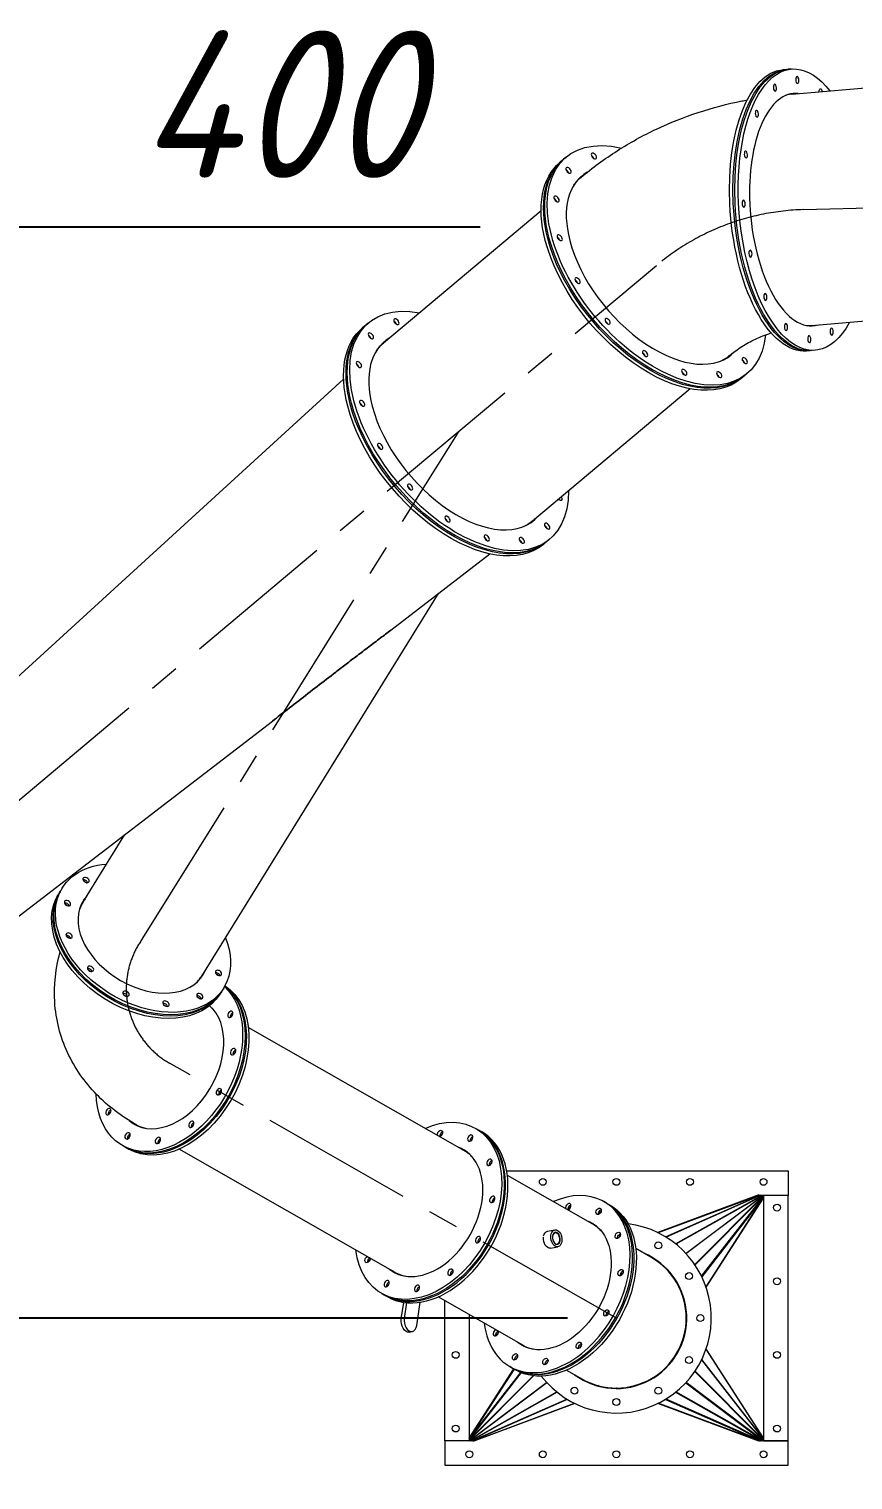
# Model space of a CAD drawing. Header units: inches. Extents: x -350577 to -266477, y -437959 to -377535.
# Drawn here: x -344703 to -343023, y -417006 to -414050 of the extents above; entities that cross this region are included whole.
import ezdxf

# ---------------------------------------------------------------- set-up
doc = ezdxf.new("R2010")
doc.units = ezdxf.units.IN
doc.header["$MEASUREMENT"] = 0
doc.linetypes.add('CENTER', pattern=[2, 1.25, -0.25, 0.25, -0.25])
doc.layers.add('CENTER       (itatec)', color=4, linetype='CENTER', lineweight=9)
doc.layers.add('ORGINAL (itatec)', color=3, linetype='Continuous', lineweight=9)
doc.styles.add('Geniso', font='geniso.shx', dxfattribs={"oblique": 15})
doc.dimstyles.new('scale 1b100', dxfattribs={"dimscale": 100, "dimtxt": 3, "dimasz": 2.5, "dimexe": 1, "dimexo": 1, "dimgap": 1, "dimtad": 1, "dimdec": 0, "dimzin": 0, "dimdsep": 46, "dimtxsty": 'Geniso', "dimcen": 0, "dimclrd": 1, "dimclre": 1, "dimclrt": 7, "dimadec": 0, "dimazin": 0, "dimtfac": 1, "dimtdec": 0, "dimtmove": 0, "dimatfit": 3, "dimfxl": 0.75, "dimtolj": 1, "dimtzin": 0, "dimarcsym": 0})

# ---------------------------------------------------------------- blocks, each defined once
blk = doc.blocks.new('*D33')
at = {"layer": 'Defpoints', "color": 0, "transparency": 16777216}
for p in [(-345505.2, -404305.8), (-331896.3, -404294), (-345505.2, -416275.9)]:
    blk.add_point(p, dxfattribs=at)
at = {"layer": 'ORGINAL (itatec)', "color": 1, "lineweight": -2, "transparency": 16777216}
for p, q in [((-345505.2, -416175.9), (-345505.2, -404205.8)), ((-332146.3, -404305.8), (-345255.2, -404305.8)), ((-331896.3, -404394), (-331896.3, -404405.8))]:
    blk.add_line(p, q, dxfattribs=at)
at = {"layer": 'ORGINAL (itatec)', "color": 1, "transparency": 16777216}
for points in [[(-345255.2, -404264.2), (-345255.2, -404347.5), (-345505.2, -404305.8)], [(-332146.3, -404264.2), (-332146.3, -404347.5), (-331896.3, -404305.8)]]:
    blk.add_solid(points, dxfattribs=at)
at = {"layer": 'ORGINAL (itatec)', "color": 7, "transparency": 16777216, "insert": (-338700.7, -404055.8), "char_height": 300, "attachment_point": 5, "style": 'Geniso'}
blk.add_mtext('\\A1;13609', dxfattribs=at)
blk = doc.blocks.new('*D35')
at = {"layer": 'Defpoints', "color": 0, "transparency": 16777216}
for p in [(-345915.2, -416275.9), (-347172.3, -416675.9), (-343505.2, -416675.9)]:
    blk.add_point(p, dxfattribs=at)
at = {"layer": 'ORGINAL (itatec)', "color": 1, "lineweight": -2, "transparency": 16777216}
for p, q in [((-347172.3, -416025.9), (-347172.3, -415775.9)), ((-346015.2, -416275.9), (-347272.3, -416275.9)), ((-347172.3, -416275.9), (-347172.3, -416675.9)), ((-343605.2, -416675.9), (-347272.3, -416675.9)), ((-347172.3, -416925.9), (-347172.3, -417998.4))]:
    blk.add_line(p, q, dxfattribs=at)
at = {"layer": 'ORGINAL (itatec)', "color": 1, "transparency": 16777216}
for points in [[(-347214, -416025.9), (-347130.6, -416025.9), (-347172.3, -416275.9)], [(-347214, -416925.9), (-347130.6, -416925.9), (-347172.3, -416675.9)]]:
    blk.add_solid(points, dxfattribs=at)
at = {"layer": 'ORGINAL (itatec)', "color": 7, "transparency": 16777216, "insert": (-347422.3, -417587.1), "char_height": 300, "attachment_point": 5, "rotation": 90, "style": 'Geniso'}
blk.add_mtext('\\A1;400', dxfattribs=at)
blk = doc.blocks.new('*D36')
at = {"layer": 'Defpoints', "color": 0, "transparency": 16777216}
for p in [(-345505.2, -416835.9), (-343505.2, -416975.9), (-343505.2, -417936.6)]:
    blk.add_point(p, dxfattribs=at)
at = {"layer": 'ORGINAL (itatec)', "color": 1, "lineweight": -2, "transparency": 16777216}
for p, q in [((-345505.2, -416935.9), (-345505.2, -418036.6)), ((-343505.2, -417075.9), (-343505.2, -418036.6)), ((-345255.2, -417936.6), (-343755.2, -417936.6))]:
    blk.add_line(p, q, dxfattribs=at)
at = {"layer": 'ORGINAL (itatec)', "color": 1, "transparency": 16777216}
for points in [[(-345255.2, -417894.9), (-345255.2, -417978.3), (-345505.2, -417936.6)], [(-343755.2, -417894.9), (-343755.2, -417978.3), (-343505.2, -417936.6)]]:
    blk.add_solid(points, dxfattribs=at)
at = {"layer": 'ORGINAL (itatec)', "color": 7, "transparency": 16777216, "insert": (-344505.2, -417686.6), "char_height": 300, "attachment_point": 5, "style": 'Geniso'}
blk.add_mtext('\\A1;2000', dxfattribs=at)
blk = doc.blocks.new('*D37')
at = {"layer": 'Defpoints', "color": 0, "transparency": 16777216}
for p in [(-345105.2, -413610.9), (-345105.2, -414453), (-345505.2, -415715.9)]:
    blk.add_point(p, dxfattribs=at)
at = {"layer": 'ORGINAL (itatec)', "color": 1, "lineweight": -2, "transparency": 16777216}
for p, q in [((-345105.2, -413710.9), (-345105.2, -414553)), ((-345505.2, -415615.9), (-345505.2, -414353)), ((-345755.2, -414453), (-346005.2, -414453)), ((-345505.2, -414453), (-345105.2, -414453)), ((-344855.2, -414453), (-343782.7, -414453))]:
    blk.add_line(p, q, dxfattribs=at)
at = {"layer": 'ORGINAL (itatec)', "color": 1, "transparency": 16777216}
for points in [[(-345755.2, -414411.3), (-345755.2, -414494.6), (-345505.2, -414453)], [(-344855.2, -414411.3), (-344855.2, -414494.6), (-345105.2, -414453)]]:
    blk.add_solid(points, dxfattribs=at)
at = {"layer": 'ORGINAL (itatec)', "color": 7, "transparency": 16777216, "insert": (-344194, -414203), "char_height": 300, "attachment_point": 5, "style": 'Geniso'}
blk.add_mtext('\\A1;400', dxfattribs=at)
blk = doc.blocks.new('*D38')
at = {"layer": 'Defpoints', "color": 0, "transparency": 16777216}
for p in [(-345505.2, -416935.9), (-342155.6, -423735.9), (-345505.2, -425563.4)]:
    blk.add_point(p, dxfattribs=at)
at = {"layer": 'ORGINAL (itatec)', "color": 1, "lineweight": -2, "transparency": 16777216}
for p, q in [((-345505.2, -417035.9), (-345505.2, -425663.4)), ((-342155.6, -423835.9), (-342155.6, -425663.4)), ((-342405.6, -425563.4), (-345255.2, -425563.4))]:
    blk.add_line(p, q, dxfattribs=at)
at = {"layer": 'ORGINAL (itatec)', "color": 1, "transparency": 16777216}
for points in [[(-345255.2, -425521.7), (-345255.2, -425605), (-345505.2, -425563.4)], [(-342405.6, -425521.7), (-342405.6, -425605), (-342155.6, -425563.4)]]:
    blk.add_solid(points, dxfattribs=at)
at = {"layer": 'ORGINAL (itatec)', "color": 7, "transparency": 16777216, "insert": (-343830.4, -425313.4), "char_height": 300, "attachment_point": 5, "style": 'Geniso'}
blk.add_mtext('\\A1;3350', dxfattribs=at)

msp = doc.modelspace()

# ---------------------------------------------------------------- linework, layer by layer
at = {"layer": 'CENTER       (itatec)', "ltscale": 250}
for points in [[(-345505.2, -416275.9), (-343423.2, -414531.3, -0.168854), (-343124.1, -414417.8, 0.028605), (-336256.8, -413829, 13.989879)], [(-343505.2, -416675.9), (-344416.6, -416156.4, -0.449459), (-344470.4, -415901.7), (-343825.9, -414868.8)]]:
    msp.add_lwpolyline(points, format="xyb", dxfattribs=at)
at = {"layer": 'ORGINAL (itatec)'}
for p, q in [((-343147.8, -414182.4), (-341755.5, -414063.9)), ((-343159.2, -414132.2), (-343166.3, -414132.8)), ((-343148.5, -414131.3), (-343155.6, -414131.9)), ((-343615.4, -414317.3), (-343620.5, -414321.5)), ((-343607.9, -414311), (-343612.9, -414315.2)), ((-343658.8, -414420.2), (-343980.3, -414689.6)), ((-343107.6, -414653.7), (-341715.4, -414535.1)), ((-344018.1, -414654.7), (-344023.2, -414659)), ((-344010.6, -414648.4), (-344015.6, -414652.6)), ((-343110.4, -414705.1), (-343117.5, -414705.8)), ((-343099.7, -414704.2), (-343106.8, -414704.8)), ((-345046.1, -415662.2), (-344061.4, -414763)), ((-343246.1, -414758), (-343251.2, -414762.3)), ((-343238.6, -414751.7), (-343243.6, -414755.9)), ((-343355, -414782.7), (-343676.5, -415052.2)), ((-343648.8, -415095.5), (-343653.9, -415099.7)), ((-343641.3, -415089.1), (-343646.3, -415093.4)), ((-343965.1, -415274.3), (-343763, -415119.1)), ((-344350.7, -415979.3), (-343868.2, -415199.9)), ((-344820.7, -415931.2), (-344206.4, -415459.6)), ((-344593.1, -415829.2), (-344507.1, -415690.5)), ((-344639.5, -415807.4), (-344642.6, -415812.3)), ((-344634.9, -415799.9), (-344638, -415804.9)), ((-344310.5, -416011.1), (-344313.6, -416016.1)), ((-344305.8, -416003.6), (-344308.9, -416008.6)), ((-343815.2, -416335.2), (-344255.8, -416084.1)), ((-343792.5, -416289.4), (-343787.4, -416292.3)), ((-343779.8, -416296.7), (-343784.9, -416293.8)), ((-344512.4, -416324.5), (-344507.4, -416327.4)), ((-344504.8, -416328.9), (-344499.7, -416331.8)), ((-343956.3, -416582.8), (-344396.9, -416331.7)), ((-343728.8, -416375.9), (-343155.2, -416375.9)), ((-343553.5, -416484.3), (-343727.4, -416385.2)), ((-343155.2, -416375.9), (-343155.2, -416425.9)), ((-343214.5, -416425.1), (-343420.8, -416501.8)), ((-343213, -416425.2), (-343420, -416502.1)), ((-343405.1, -416510.3), (-343212, -416425.3)), ((-343210.4, -416425.8), (-343404, -416510.9)), ((-343384.5, -416524.7), (-343209.2, -416425.9)), ((-343207.5, -416425.9), (-343383.8, -416525.2)), ((-343363.6, -416544.1), (-343206.5, -416425.9)), ((-343205.3, -416425.9), (-343363.1, -416544.6)), ((-343345.3, -416567), (-343205.2, -416426.4)), ((-343205.2, -416427.5), (-343344.8, -416567.6)), ((-343331.4, -416590.8), (-343205.2, -416428.2)), ((-343205.2, -416429.7), (-343331, -416591.7)), ((-343322.5, -416612.1), (-343205.2, -416430.5)), ((-343322.3, -416612.8), (-343205.2, -416431.5)), ((-343214.8, -416425.9), (-343215.1, -416425.9)), ((-343210.7, -416425.9), (-343212.5, -416425.9)), ((-343155.2, -416425.9), (-343210.1, -416425.9)), ((-343205.2, -416425.9), (-343205.2, -416925.9)), ((-343155.2, -416425.9), (-343205.2, -416425.9)), ((-343155.2, -416925.9), (-343155.2, -416425.9)), ((-343525.7, -416441.5), (-343530.8, -416438.6)), ((-343523.2, -416442.9), (-343518.1, -416445.8)), ((-343645.9, -416499), (-343630.7, -416496.3)), ((-343623.1, -416506), (-343623.4, -416505.5)), ((-343620.8, -416519), (-343620.9, -416519.5)), ((-343639.7, -416533.5), (-343624.5, -416530.7)), ((-343434.7, -416552.1), (-343465.8, -416534.3)), ((-343433.9, -416552.5), (-343432.9, -416551.9)), ((-343432.1, -416552.4), (-343433.1, -416553)), ((-343404.6, -416574.9), (-343403.8, -416574.3)), ((-343403.3, -416574.9), (-343404.1, -416575.5)), ((-343382.2, -416604), (-343381.4, -416603.3)), ((-343381.1, -416604), (-343381.8, -416604.7)), ((-343984.1, -416625.6), (-343979, -416628.5)), ((-343971.4, -416632.9), (-343976.5, -416630)), ((-343694.7, -416731.9), (-343868.6, -416632.8)), ((-343367.9, -416637.8), (-343367.1, -416636.8)), ((-343366.8, -416637.9), (-343367.6, -416638.9)), ((-343943.7, -416677.5), (-343938.7, -416644)), ((-343932.9, -416644.7), (-343937.6, -416676.4)), ((-343912.2, -416690.9), (-343905.2, -416643.7)), ((-343855.2, -416925.9), (-343855.2, -416640.4)), ((-343805.2, -416668.9), (-343805.2, -416925.9)), ((-343362.7, -416674.3), (-343361.8, -416672.8)), ((-343362.7, -416675.3), (-343361.7, -416673.8)), ((-343361.7, -416677.9), (-343362.7, -416676.4)), ((-343362.7, -416677.4), (-343361.8, -416678.9)), ((-343927.5, -416704.4), (-343921.4, -416703.3)), ((-343367.9, -416713.9), (-343367.1, -416714.9)), ((-343366.8, -416713.9), (-343367.6, -416712.9)), ((-343382.2, -416747.7), (-343381.4, -416748.5)), ((-343381.1, -416747.8), (-343381.8, -416747.1)), ((-343322.5, -416739.6), (-343205.2, -416921.2)), ((-343205.2, -416920.3), (-343322.3, -416739)), ((-343805.2, -416920.3), (-343714.3, -416779.4)), ((-343713.8, -416779.7), (-343805.2, -416921.2)), ((-343805.2, -416922.1), (-343700.2, -416786.8)), ((-343699.3, -416787.1), (-343805.2, -416923.5)), ((-343717.4, -416777.7), (-343722.5, -416774.8)), ((-343714.8, -416779.1), (-343709.8, -416782)), ((-343606.9, -416781.9), (-343575.8, -416799.7)), ((-343404.6, -416776.8), (-343403.8, -416777.4)), ((-343403.3, -416776.9), (-343404.1, -416776.3)), ((-343345.3, -416784.8), (-343205.2, -416925.3)), ((-343205.2, -416924.3), (-343344.8, -416784.1)), ((-343331.4, -416760.9), (-343205.2, -416923.5)), ((-343205.2, -416922.1), (-343331, -416760)), ((-343805.2, -416924.3), (-343674.9, -416793.5)), ((-343674, -416793.6), (-343805.2, -416925.3)), ((-343805.2, -416925.9), (-343647.4, -416807.1)), ((-343646.9, -416807.7), (-343803.9, -416925.9)), ((-343578.4, -416799.3), (-343577.4, -416798.8)), ((-343576.5, -416799.2), (-343577.6, -416799.8)), ((-343544.9, -416813.8), (-343543.5, -416813.1)), ((-343541.9, -416813.6), (-343543.4, -416814.2)), ((-343468.5, -416813.6), (-343467.1, -416814.2)), ((-343465.5, -416813.8), (-343467, -416813.1)), ((-343433.9, -416799.2), (-343432.9, -416799.8)), ((-343432.1, -416799.3), (-343433.1, -416798.8)), ((-343363.6, -416807.7), (-343206.5, -416925.9)), ((-343205.3, -416925.9), (-343363.1, -416807.1)), ((-343802.9, -416925.9), (-343626.7, -416826.5)), ((-343626, -416827.1), (-343801.2, -416925.9)), ((-343800, -416926), (-343606.4, -416840.8)), ((-343605.3, -416841.5), (-343798.4, -416926.4)), ((-343509, -416819.3), (-343506.4, -416818.4)), ((-343505.2, -416818.6), (-343507.3, -416819.4)), ((-343505.2, -416818.4), (-343505.2, -416818.6)), ((-343503.1, -416819.4), (-343505.2, -416818.6)), ((-343501.5, -416819.3), (-343504.1, -416818.4)), ((-343405.1, -416841.5), (-343212, -416926.4)), ((-343210.4, -416926), (-343404, -416840.8)), ((-343384.5, -416827.1), (-343209.2, -416925.9)), ((-343207.5, -416925.9), (-343383.8, -416826.5)), ((-343797.5, -416926.5), (-343590.4, -416849.6)), ((-343589.7, -416850), (-343796, -416926.6)), ((-343214.5, -416926.6), (-343420.8, -416850)), ((-343213, -416926.5), (-343420, -416849.6)), ((-343800.3, -416925.9), (-343855.2, -416925.9)), ((-343855.2, -416925.9), (-343855.2, -416975.9)), ((-343805.2, -416925.9), (-343855.2, -416925.9)), ((-343797.9, -416925.9), (-343799.8, -416925.9)), ((-343795.4, -416925.9), (-343795.7, -416925.9)), ((-343214.8, -416925.9), (-343215.1, -416925.9)), ((-343210.7, -416925.9), (-343212.5, -416925.9)), ((-343155.2, -416925.9), (-343210.1, -416925.9)), ((-343205.2, -416925.9), (-343155.2, -416925.9)), ((-343155.2, -416975.9), (-343155.2, -416925.9)), ((-343855.2, -416975.9), (-343155.2, -416975.9))]:
    msp.add_line(p, q, dxfattribs=at)
for centre in [(-343655.2, -416398.4), (-343505.2, -416398.4), (-343355.2, -416398.4), (-343205.2, -416398.4), (-343177.7, -416450.9), (-343419.7, -416527.8), (-343357.1, -416590.4), (-343177.7, -416600.9), (-343334.2, -416675.9), (-343832.7, -416750.9), (-343357.1, -416761.4), (-343177.7, -416750.9), (-343590.7, -416824), (-343505.2, -416846.9), (-343419.7, -416824), (-343832.7, -416900.9), (-343177.7, -416900.9), (-343805.2, -416953.4), (-343655.2, -416953.4), (-343505.2, -416953.4), (-343355.2, -416953.4), (-343205.2, -416953.4)]:
    msp.add_circle(centre, 7, dxfattribs=at)
for radius, start, end in [(193.5, 217.714, 82.9243), (193.5, 102.7328, 102.9163), (143.5, 233.5511, 67.0872), (142.5, 0, 60.3192), (142.5, 240.3192, 0), (193.5, 197.722, 197.9055)]:
    msp.add_arc((-343505.2, -416675.9), radius, start, end, dxfattribs=at)
at = {"layer": 'ORGINAL (itatec)', "extrusion": (0, 0, -1)}
for centre, major_axis, ratio, start_param, end_param in [((-343124.1, -414417.8), (-24.4, 286.5), 0.45512, -1.485828, 0.604813), ((-343141.9, -414419.3), (-24.4, 286.5), 0.45512, -1.485828, 0), ((-343134.8, -414418.7), (-24.4, 286.5), 0.45512, -1.485828, 0.013611), ((-343131.2, -414418.4), (-24.4, 286.5), 0.45512, -1.485828, 0), ((-343136.4, -414153.8), (-0.59, 6.97), 0.45512, -4.62742, 1.655765), ((-343182, -414169.2), (-0.59, 6.97), 0.45512, -4.62742, 1.655765), ((-343088.9, -414178.6), (-0.59, 6.97), 0.45512, -1.404082, 1.404082), ((-343218.8, -414222.5), (-0.59, 6.97), 0.45512, -4.62742, 1.655765), ((-343423.2, -414531.3), (-184.6, 220.4), 0.567321, -0.873365, 0.648566), ((-343551, -414308.6), (-4.5, 5.37), 0.567321, -4.014957, 2.268228), ((-343241.2, -414305.5), (-0.59, 6.97), 0.45512, -4.62742, 1.655765), ((-343435.8, -414541.9), (-184.6, 220.4), 0.567321, -0.873365, 0), ((-343430.8, -414537.7), (-184.6, 220.4), 0.567321, -0.873365, 0.010098), ((-343428.3, -414535.6), (-184.6, 220.4), 0.567321, -0.873365, 0), ((-343602.9, -414337.5), (-4.5, 5.37), 0.567321, -4.014957, 2.268228), ((-343425.7, -414533.4), (-151.9, 181.3), 0.567321, -0.161013, 0), ((-343433.3, -414539.8), (-151.9, 181.3), 0.567321, 0.005953, 0.036834), ((-343627.4, -414395.9), (-4.5, 5.37), 0.567321, -4.014957, 2.268228), ((-343141.9, -414419.3), (24.4, -286.5), 0.45512, 0, 1.655765), ((-343134.8, -414418.7), (24.4, -286.5), 0.45512, -0.013611, 1.655765), ((-343131.2, -414418.4), (24.4, -286.5), 0.45512, 0, 1.655765), ((-343124.1, -414417.8), (24.4, -286.5), 0.45512, -0.604813, 1.655765), ((-343245.8, -414405.6), (-0.59, 6.97), 0.45512, -4.62742, 1.655765), ((-343435.8, -414541.9), (184.6, -220.4), 0.567321, 0, 2.268228), ((-343430.8, -414537.7), (184.6, -220.4), 0.567321, -0.010098, 2.268228), ((-343428.3, -414535.6), (184.6, -220.4), 0.567321, 0, 2.268228), ((-343423.2, -414531.3), (184.6, -220.4), 0.567321, -0.508491, 2.268228), ((-343620.8, -414474.9), (-4.5, 5.37), 0.567321, -4.014957, 2.268228), ((-343231.9, -414507.5), (-0.59, 6.97), 0.45512, -4.62742, 1.655765), ((-343584.2, -414562.5), (-4.5, 5.37), 0.567321, -4.014957, 2.268228), ((-343201.5, -414595.8), (-0.59, 6.97), 0.45512, -4.62742, 1.655765), ((-343825.9, -414868.8), (-184.6, 220.4), 0.567321, -0.873365, 0.604813), ((-343833.5, -414875.1), (-184.6, 220.4), 0.567321, -0.873365, 0.010098), ((-343831, -414873), (-184.6, 220.4), 0.567321, -0.873365, 0), ((-343953.7, -414646), (-4.5, 5.37), 0.567321, -4.014957, 2.268228), ((-343523, -414645.4), (-4.5, 5.37), 0.567321, -4.014957, 2.268228), ((-343159.4, -414657), (-0.59, 6.97), 0.45512, -4.62742, 1.655765), ((-343838.5, -414879.3), (-184.6, 220.4), 0.567321, -0.873365, 0), ((-344005.6, -414674.9), (-4.5, 5.37), 0.567321, -4.014957, 2.268228), ((-343111.9, -414681.7), (-0.59, 6.97), 0.45512, -4.62742, 1.655765), ((-343066.3, -414666.3), (-0.59, 6.97), 0.45512, -4.62742, 1.655765), ((-343828.4, -414870.9), (-151.9, 181.3), 0.567321, -0.161013, 0), ((-343836, -414877.2), (-151.9, 181.3), 0.567321, 0.005953, 0.036834), ((-343446.7, -414710.9), (-4.5, 5.37), 0.567321, -4.014957, 2.268228), ((-343425.7, -414533.4), (151.9, -181.3), 0.567321, 0, 0.161013), ((-343433.3, -414539.8), (151.9, -181.3), 0.567321, -0.036834, -0.005953), ((-344030.1, -414733.3), (-4.5, 5.37), 0.567321, -4.014957, 2.268228), ((-343366.8, -414749), (-4.5, 5.37), 0.567321, -4.014957, 2.268228), ((-343295.4, -414754.1), (-4.5, 5.37), 0.567321, -4.014957, 2.268228), ((-343243.5, -414725.2), (-4.5, 5.37), 0.567321, -4.014957, 2.268228), ((-344023.5, -414812.3), (-4.5, 5.37), 0.567321, -4.014957, 2.268228), ((-343838.5, -414879.3), (184.6, -220.4), 0.567321, 0, 2.268228), ((-343833.5, -414875.1), (184.6, -220.4), 0.567321, -0.010098, 2.268228), ((-343831, -414873), (184.6, -220.4), 0.567321, 0, 2.268228), ((-343825.9, -414868.8), (184.6, -220.4), 0.567321, -0.604813, 2.268228), ((-343986.9, -414899.9), (-4.5, 5.37), 0.567321, -4.014957, 2.268228), ((-343925.8, -414982.8), (-4.5, 5.37), 0.567321, -4.014957, 2.268228), ((-343621.7, -415004.2), (4.5, -5.37), 0.567321, -0.873365, 1.350758), ((-343621.7, -415004.2), (4.5, -5.37), 0.567321, -1.350758, -0.873365), ((-343849.4, -415048.3), (-4.5, 5.37), 0.567321, -4.014957, 2.268228), ((-343828.4, -414870.9), (151.9, -181.3), 0.567321, 0, 0.161013), ((-343836, -414877.2), (151.9, -181.3), 0.567321, -0.036834, -0.005953), ((-343646.3, -415062.6), (-4.5, 5.37), 0.567321, -4.014957, 2.268228), ((-343769.5, -415086.5), (-4.5, 5.37), 0.567321, -4.014957, 2.268228), ((-343698.1, -415091.5), (-4.5, 5.37), 0.567321, -4.014957, 2.268228), ((-344470.4, -415901.7), (-164.5, 101.9), 0.680736, -0.177762, 0.743012), ((-344586.4, -415783.5), (-5.95, 3.68), 0.680736, -3.31935462528317, 2.963830681896416), ((-344475, -415909.2), (-164.5, 101.9), 0.680736, -0.177762, 0.011123), ((-344473.4, -415906.7), (-164.5, 101.9), 0.680736, -0.177762, 0), ((-344591, -415791), (5.95, -3.68), 0.680736, -1.967457, -1.174136), ((-344478.1, -415914.2), (164.5, -101.9), 0.680736, 0, 2.963831), ((-344475, -415909.2), (164.5, -101.9), 0.680736, -0.011123, 2.963831), ((-344473.4, -415906.7), (164.5, -101.9), 0.680736, 0, 2.963831), ((-344470.4, -415901.7), (164.5, -101.9), 0.680736, -0.743012, 2.963831), ((-344478.1, -415914.2), (-164.5, 101.9), 0.680736, -0.177762, 0), ((-344624.3, -415830.6), (-5.95, 3.68), 0.680736, -3.31935462528317, 2.963830681896416), ((-344628.9, -415838.1), (5.95, -3.68), 0.680736, -1.967457, -1.174136), ((-344621, -415896.8), (-5.95, 3.68), 0.680736, -3.31935462528317, 2.963830681896416), ((-344625.6, -415904.3), (5.95, -3.68), 0.680736, -1.967457, -1.174136), ((-344577.3, -415964.3), (-5.95, 3.68), 0.680736, -3.319354625283169, 2.963830681896417), ((-344581.9, -415971.8), (5.95, -3.68), 0.680736, -1.967457, -1.174136), ((-344316.4, -415972.8), (-5.95, 3.68), 0.680736, -3.319354625283169, 2.963830681896417), ((-344321.1, -415980.3), (5.95, -3.68), 0.680736, -1.967457, -1.174136), ((-344416.6, -416156.4), (95.8, 168.1), 0.68234, 0.156928, 3.98606), ((-344505, -416015.1), (-5.95, 3.68), 0.680736, -3.31935462528317, 2.963830681896416), ((-344509.6, -416022.6), (5.95, -3.68), 0.680736, -1.967457, -1.174136), ((-344411.5, -416159.3), (95.8, 168.1), 0.68234, 0.112145, 3.141593), ((-344409, -416160.8), (95.8, 168.1), 0.68234, 0.089824, 3.152666), ((-344403.9, -416163.7), (95.8, 168.1), 0.68234, 0.04532, 3.141593), ((-344354.4, -416020), (-5.95, 3.68), 0.680736, -3.31935462528317, 2.963830681896416), ((-344423.4, -416035.4), (-5.95, 3.68), 0.680736, -3.319354625283169, 2.963830681896417), ((-344428, -416042.9), (5.95, -3.68), 0.680736, -1.967457, -1.174136), ((-344359, -416027.5), (5.95, -3.68), 0.680736, -1.967457, -1.174136), ((-344292.4, -416057.3), (3.47, 6.08), 0.68234, -5.23041751024545, 1.052767796934136), ((-344284.7, -416061.7), (3.47, 6.08), 0.68234, -1.977796, -1.163797), ((-344286.6, -416133.1), (3.47, 6.08), 0.68234, -5.23041751024545, 1.052767796934137), ((-344279, -416137.4), (3.47, 6.08), 0.68234, -1.977796, -1.163797), ((-344315.7, -416215), (3.47, 6.08), 0.68234, -5.23041751024545, 1.052767796934136), ((-344308.1, -416219.4), (3.47, 6.08), 0.68234, -1.977796, -1.163797), ((-344540.9, -416255.5), (3.47, 6.08), 0.68234, -5.23041751024545, 1.052767796934136), ((-343888.3, -416457.5), (95.8, 168.1), 0.68234, -0.743012, 3.884605), ((-344533.3, -416259.8), (3.47, 6.08), 0.68234, -1.977796, -1.163797), ((-344371.9, -416281.3), (3.47, 6.08), 0.68234, -5.23041751024545, 1.052767796934136), ((-344364.2, -416285.6), (3.47, 6.08), 0.68234, -1.977796, -1.163797), ((-344501.9, -416304.7), (3.47, 6.08), 0.68234, -5.23041751024545, 1.052767796934136), ((-344494.2, -416309), (3.47, 6.08), 0.68234, -1.977796, -1.163797), ((-344440, -416314.1), (3.47, 6.08), 0.68234, -5.23041751024545, 1.052767796934136), ((-344432.4, -416318.4), (3.47, 6.08), 0.68234, -1.977796, -1.163797), ((-343883.2, -416460.4), (95.8, 168.1), 0.68234, 0, 3.141593), ((-343864.9, -416299.9), (3.47, 6.08), 0.68234, -2.618601, 1.052768), ((-343864.9, -416299.9), (-3.47, -6.08), 0.68234, -2.088825, -0.522992), ((-343857.3, -416304.2), (3.47, 6.08), 0.68234, -1.977796, -1.163797), ((-343803.1, -416309.3), (3.47, 6.08), 0.68234, -5.23041751024545, 1.052767796934136), ((-343795.5, -416313.6), (3.47, 6.08), 0.68234, -1.977796, -1.163797), ((-343880.7, -416461.9), (71.1, 124.7), 0.68234, -0.118125, -0.044811), ((-343875.6, -416464.8), (71.1, 124.7), 0.68234, -0.118136, -0.074729), ((-343764, -416358.5), (3.47, 6.08), 0.68234, -5.23041751024545, 1.052767796934136), ((-343756.4, -416362.8), (3.47, 6.08), 0.68234, -1.977796, -1.163797), ((-343758.3, -416434.2), (3.47, 6.08), 0.68234, -5.23041751024545, 1.052767796934137), ((-343750.7, -416438.5), (3.47, 6.08), 0.68234, -1.977796, -1.163797), ((-343619, -416611), (95.8, 168.1), 0.68234, -0.011074, 3.152666), ((-343613.9, -416613.9), (95.8, 168.1), 0.68234, 0, 3.141593), ((-343598.2, -416451.9), (3.47, 6.08), 0.68234, -2.482742, -1.041627), ((-343595.7, -416453.3), (3.47, 6.08), 0.68234, -1.977796, -1.163797), ((-343598.2, -416451.9), (3.47, 6.08), 0.68234, -1.041627, -0.658851), ((-343536.3, -416461.3), (3.47, 6.08), 0.68234, -2.482742, -1.041627), ((-343533.8, -416462.8), (3.47, 6.08), 0.68234, -1.977796, -1.163797), ((-343536.3, -416461.3), (3.47, 6.08), 0.68234, -1.041627, -0.658851), ((-343626.6, -416606.7), (71.1, 124.7), 0.68234, -0.118125, 2.099965), ((-343621.6, -416609.6), (71.1, 124.7), 0.68234, -0.118125, -0.029868), ((-343787.4, -416516.1), (3.47, 6.08), 0.68234, -5.23041751024545, 1.052767796934136), ((-343779.8, -416520.5), (3.47, 6.08), 0.68234, -1.977796, -1.163797), ((-343642.8, -416516.3), (3.1, -17.2), 0.635121, 0, 1.970762), ((-343642.8, -416516.3), (-3.1, 17.2), 0.635121, -0.995255, 0), ((-343627.6, -416513.5), (2.2, -12.3), 0.635121, -4.224635570860262, 2.058549736319324), ((-343628, -416513.6), (2.1, -11.5), 0.635121, -1.083043, 5.200142), ((-343628.6, -416513.7), (-2.2, 12.3), 0.635121, 0.064505, 0.965364), ((-343628.6, -416513.7), (2.2, -12.3), 0.635121, -0.965364, -0.064505), ((-343497.3, -416510.5), (3.47, 6.08), 0.68234, -2.482742, -1.041627), ((-343494.8, -416511.9), (3.47, 6.08), 0.68234, -1.977796, -1.163797), ((-343497.3, -416510.5), (3.47, 6.08), 0.68234, -1.041627, -0.658851), ((-344012.6, -416556.6), (-3.47, -6.08), 0.68234, -2.088825, 2.389493), ((-344005, -416561), (3.47, 6.08), 0.68234, -1.977796, -1.163797), ((-344012.6, -416556.6), (-3.47, -6.08), 0.68234, -2.389493, -2.088825), ((-343880.7, -416461.9), (-71.1, -124.7), 0.68234, 0.044811, 0.118125), ((-343843.5, -416582.4), (3.47, 6.08), 0.68234, -5.23041751024545, 1.052767796934136), ((-343491.6, -416586.2), (3.47, 6.08), 0.68234, -1.041627, -0.658851), ((-343973.5, -416605.8), (3.47, 6.08), 0.68234, -5.23041751024545, 1.052767796934136), ((-343965.9, -416610.1), (3.47, 6.08), 0.68234, -1.977796, -1.163797), ((-343875.6, -416464.8), (-71.1, -124.7), 0.68234, 0.074729, 0.118136), ((-343911.7, -416615.2), (3.47, 6.08), 0.68234, -5.23041751024545, 1.052767796934136), ((-343835.9, -416586.8), (3.47, 6.08), 0.68234, -1.977796, -1.163797), ((-343491.6, -416586.2), (3.47, 6.08), 0.68234, -2.482742, -1.041627), ((-343489, -416587.6), (3.47, 6.08), 0.68234, -1.977796, -1.163797), ((-343904.1, -416619.6), (3.47, 6.08), 0.68234, -1.977796, -1.163797), ((-343520.7, -416668.2), (3.47, 6.08), 0.68234, -2.482742, -1.041627), ((-343518.1, -416669.6), (3.47, 6.08), 0.68234, -1.977796, -1.163797), ((-343520.7, -416668.2), (3.47, 6.08), 0.68234, -1.041627, -0.658851), ((-343931, -416684.7), (3.5, -19.7), 0.635121, 0, 2.05855), ((-343745.8, -416708.6), (3.47, 6.08), 0.68234, -2.482742, -1.041627), ((-343743.3, -416710.1), (3.47, 6.08), 0.68234, -1.977796, -1.163797), ((-343745.8, -416708.6), (3.47, 6.08), 0.68234, -1.041627, -0.7521), ((-343626.6, -416606.7), (-71.1, -124.7), 0.68234, -1.041627, 0.118125), ((-343621.6, -416609.6), (-71.1, -124.7), 0.68234, 0.029868, 0.118125), ((-343706.8, -416757.8), (3.47, 6.08), 0.68234, -2.482742, -1.041627), ((-343704.3, -416759.3), (3.47, 6.08), 0.68234, -1.977796, -1.163797), ((-343706.8, -416757.8), (3.47, 6.08), 0.68234, -1.041627, -0.658851), ((-343576.8, -416734.4), (3.47, 6.08), 0.68234, -2.482742, -1.041627), ((-343574.3, -416735.9), (3.47, 6.08), 0.68234, -1.977796, -1.163797), ((-343576.8, -416734.4), (3.47, 6.08), 0.68234, -1.041627, -0.658851), ((-343644.9, -416767.3), (3.47, 6.08), 0.68234, -2.482742, -1.041627), ((-343642.4, -416768.7), (3.47, 6.08), 0.68234, -1.977796, -1.163797), ((-343644.9, -416767.3), (3.47, 6.08), 0.68234, -1.041627, -0.658851)]:
    msp.add_ellipse(centre, major_axis=major_axis, ratio=ratio, start_param=start_param, end_param=end_param, dxfattribs=at)
at = {"layer": 'ORGINAL (itatec)'}
for centre, major_axis, ratio, start_param, end_param in [((-343124.1, -414417.8), (-20.2, 236.6), 0.45512, -0.091799, 1.485828), ((-343127.7, -414418.1), (-20.1, 235.6), 0.45512, 0, 0.111738), ((-343138.2, -414419), (-20.1, 235.6), 0.45512, -0.048865, -0.032997), ((-343141.9, -414419.3), (-20.2, 236.6), 0.45512, -0.097937, -0.082471), ((-343134.8, -414418.7), (-20.2, 236.6), 0.45512, -0.091799, -0.049447), ((-343131.2, -414418.4), (-20.2, 236.6), 0.45512, -0.091799, -0.032957), ((-343556, -414312.8), (-4.5, 5.37), 0.567321, -2.163455, -0.978138), ((-343423.2, -414531.3), (-152.5, 182), 0.567321, -0.100627, 0.873365), ((-343607.9, -414341.7), (-4.5, 5.37), 0.567321, -2.163455, -0.978138), ((-343435.8, -414541.9), (-152.5, 182), 0.567321, -0.091991, -0.061156), ((-343430.8, -414537.7), (-152.5, 182), 0.567321, -0.092935, -0.036679), ((-343428.3, -414535.6), (-152.5, 182), 0.567321, -0.094667, -0.02445), ((-343632.4, -414400.1), (-4.5, 5.37), 0.567321, -2.163455, -0.978138), ((-343124.1, -414417.8), (20.2, -236.6), 0.45512, -1.655765, 0.091799), ((-343625.9, -414479.1), (-4.5, 5.37), 0.567321, -2.163455, -0.978138), ((-343423.2, -414531.3), (152.5, -182), 0.567321, -2.268228, 0.072776), ((-343589.2, -414566.7), (-4.5, 5.37), 0.567321, -2.163455, -0.978138), ((-343958.7, -414650.3), (-4.5, 5.37), 0.567321, -2.163455, -0.978138), ((-343528.1, -414649.6), (-4.5, 5.37), 0.567321, -2.163455, -0.978138), ((-343127.7, -414418.1), (20.1, -235.6), 0.45512, -0.111738, 0), ((-343138.2, -414419), (20.1, -235.6), 0.45512, 0.032997, 0.048865), ((-343141.9, -414419.3), (20.2, -236.6), 0.45512, 0.082471, 0.097937), ((-343134.8, -414418.7), (20.2, -236.6), 0.45512, 0.049447, 0.091799), ((-343131.2, -414418.4), (20.2, -236.6), 0.45512, 0.032957, 0.091799), ((-343825.9, -414868.8), (-152.5, 182), 0.567321, -0.091799, 0.873365), ((-344010.6, -414679.1), (-4.5, 5.37), 0.567321, -2.163455, -0.978138), ((-343833.5, -414875.1), (-152.5, 182), 0.567321, -0.091799, -0.036679), ((-343831, -414873), (-152.5, 182), 0.567321, -0.091799, -0.02445), ((-343838.5, -414879.3), (-152.5, 182), 0.567321, -0.091991, -0.061156), ((-343451.7, -414715.1), (-4.5, 5.37), 0.567321, -2.163455, -0.978138), ((-343435.8, -414541.9), (152.5, -182), 0.567321, 0.061156, 0.091991), ((-343430.8, -414537.7), (152.5, -182), 0.567321, 0.036679, 0.088873), ((-343428.3, -414535.6), (152.5, -182), 0.567321, 0.02445, 0.084942), ((-344035.2, -414737.5), (-4.5, 5.37), 0.567321, -2.163455, -0.978138), ((-343248.6, -414729.4), (-4.5, 5.37), 0.567321, -2.163455, -0.978138), ((-343371.8, -414753.3), (-4.5, 5.37), 0.567321, -2.163455, -0.978138), ((-343300.5, -414758.3), (-4.5, 5.37), 0.567321, -2.163455, -0.978138), ((-344028.6, -414816.5), (-4.5, 5.37), 0.567321, -2.163455, -0.978138), ((-343825.9, -414868.8), (152.5, -182), 0.567321, -2.268228, 0.091799), ((-343992, -414904.2), (-4.5, 5.37), 0.567321, -2.163455, -0.978138), ((-343930.8, -414987), (-4.5, 5.37), 0.567321, -2.163455, -0.978138), ((-343626.8, -415008.5), (-4.5, 5.37), 0.567321, -2.163455, -1.790834), ((-343854.4, -415052.5), (-4.5, 5.37), 0.567321, -2.163455, -0.978138), ((-343838.5, -414879.3), (152.5, -182), 0.567321, 0.061156, 0.091991), ((-343833.5, -414875.1), (152.5, -182), 0.567321, 0.036679, 0.091799), ((-343831, -414873), (152.5, -182), 0.567321, 0.02445, 0.091799), ((-343651.3, -415066.8), (-4.5, 5.37), 0.567321, -2.163455, -0.978138), ((-343774.5, -415090.7), (-4.5, 5.37), 0.567321, -2.163455, -0.978138), ((-343703.2, -415095.7), (-4.5, 5.37), 0.567321, -2.163455, -0.978138), ((-344589.5, -415788.5), (-5.95, 3.68), 0.680736, -2.479328, -0.662264), ((-344627.4, -415835.6), (-5.95, 3.68), 0.680736, -2.479328, -0.662264), ((-344471.9, -415904.2), (-121.2, 75), 0.680736, 0, 0.219802), ((-344470.4, -415901.7), (-122, 75.5), 0.680736, -0.118125, 0.177762), ((-344476.5, -415911.6), (-121.2, 75), 0.680736, -0.044732, -0.000958), ((-344478.1, -415914.2), (-122, 75.5), 0.680736, -0.118144, -0.075059), ((-344475, -415909.2), (-122, 75.5), 0.680736, -0.118125, -0.045008), ((-344473.4, -415906.7), (-122, 75.5), 0.680736, -0.118125, -0.03), ((-344470.4, -415901.7), (-122, 75.5), 0.680736, 0.177762, 3.259718), ((-344624.1, -415901.8), (-5.95, 3.68), 0.680736, -2.479328, -0.662264), ((-344580.4, -415969.3), (-5.95, 3.68), 0.680736, -2.479328, -0.662264), ((-344471.9, -415904.2), (121.2, -75), 0.680736, -0.219802, 0), ((-344476.5, -415911.6), (121.2, -75), 0.680736, 0.000958, 0.044732), ((-344478.1, -415914.2), (122, -75.5), 0.680736, 0.075059, 0.118144), ((-344475, -415909.2), (122, -75.5), 0.680736, 0.045008, 0.118125), ((-344473.4, -415906.7), (122, -75.5), 0.680736, 0.03, 0.118125), ((-344319.5, -415977.8), (-5.95, 3.68), 0.680736, -2.479328, -0.662264), ((-344508.1, -416020.1), (-5.95, 3.68), 0.680736, -2.479328, -0.662264), ((-344416.6, -416156.4), (-71.1, -124.7), 0.68234, -0.136134, 3.003671), ((-344426.5, -416040.4), (-5.95, 3.68), 0.680736, -2.479328, -0.662264), ((-344357.4, -416025), (-5.95, 3.68), 0.680736, -2.479328, -0.662264), ((-344414.1, -416157.9), (70.6, 123.8), 0.68234, -0.220922, -0.106732), ((-344287.3, -416060.2), (-3.47, -6.08), 0.68234, -2.482742, -0.658851), ((-344281.5, -416136), (-3.47, -6.08), 0.68234, -2.482742, -0.658851), ((-344310.6, -416217.9), (-3.47, -6.08), 0.68234, -2.482742, -0.658851), ((-344535.8, -416258.4), (-3.47, -6.08), 0.68234, -2.482742, -0.658851), ((-344411.5, -416159.3), (-71.1, -124.7), 0.68234, -0.124179, -0.029868), ((-344409, -416160.8), (-71.1, -124.7), 0.68234, -0.120676, -0.044811), ((-344414.1, -416157.9), (-70.6, -123.8), 0.68234, 0, 0.220922), ((-344403.9, -416163.7), (-71.1, -124.7), 0.68234, -0.118136, -0.074729), ((-344406.6, -416162.2), (-70.6, -123.8), 0.68234, -0.044486, -0.000339), ((-344366.8, -416284.2), (-3.47, -6.08), 0.68234, -2.482742, -0.658851), ((-344496.8, -416307.6), (-3.47, -6.08), 0.68234, -2.482742, -0.658851), ((-344434.9, -416317), (-3.47, -6.08), 0.68234, -2.482742, -0.658851), ((-343859.9, -416302.7), (-3.47, -6.08), 0.68234, -2.482742, -0.658851), ((-343880.7, -416461.9), (95.8, 168.1), 0.68234, -2.099965, 0.011074), ((-343875.6, -416464.8), (95.8, 168.1), 0.68234, -2.099965, 0), ((-343798, -416312.2), (-3.47, -6.08), 0.68234, -2.482742, -0.658851), ((-343888.3, -416457.5), (-71.1, -124.7), 0.68234, -0.118125, 3.259718), ((-343883.2, -416460.4), (71.1, 124.7), 0.68234, 0.029868, 0.118125), ((-343885.8, -416459), (70.6, 123.8), 0.68234, -0.220922, 0), ((-343878.1, -416463.3), (70.6, 123.8), 0.68234, 0.001605, 0.045125), ((-343759, -416361.4), (-3.47, -6.08), 0.68234, -2.482742, -0.658851), ((-343753.2, -416437.1), (-3.47, -6.08), 0.68234, -2.482742, -0.658851), ((-343626.6, -416606.7), (95.8, 168.1), 0.68234, -2.099965, 0.743012), ((-343603.3, -416449), (-3.47, -6.08), 0.68234, -2.099965, -0.522992), ((-343603.3, -416449), (3.47, 6.08), 0.68234, -2.618601, 1.041627), ((-343621.6, -416609.6), (95.8, 168.1), 0.68234, -2.099965, 0), ((-343541.4, -416458.4), (3.47, 6.08), 0.68234, -5.241558, 1.041627), ((-343619, -416611), (71.1, 124.7), 0.68234, 0.044811, 0.118125), ((-343624.1, -416608.1), (70.6, 123.8), 0.68234, -0.220922, 0), ((-343613.9, -416613.9), (71.1, 124.7), 0.68234, 0.074729, 0.118136), ((-343616.6, -416612.4), (70.6, 123.8), 0.68234, 0.000339, 0.044486), ((-343782.3, -416519), (-3.47, -6.08), 0.68234, -2.482742, -0.658851), ((-343627.6, -416513.5), (-3.1, 17.2), 0.635121, -5.200142, 1.083043), ((-343502.4, -416507.6), (3.47, 6.08), 0.68234, -5.241558, 1.041627), ((-344007.5, -416559.5), (-3.47, -6.08), 0.68234, -2.389493, -0.658851), ((-343883.2, -416460.4), (-71.1, -124.7), 0.68234, -0.118125, -0.029868), ((-343838.5, -416585.3), (-3.47, -6.08), 0.68234, -2.482742, -0.658851), ((-343496.6, -416583.3), (3.47, 6.08), 0.68234, -5.241558, 1.041627), ((-343880.7, -416461.9), (-95.8, -168.1), 0.68234, -0.011074, 1.041627), ((-343968.5, -416608.7), (-3.47, -6.08), 0.68234, -2.482742, -0.658851), ((-343875.6, -416464.8), (-95.8, -168.1), 0.68234, 0, 1.041627), ((-343885.8, -416459), (-70.6, -123.8), 0.68234, 0, 0.220922), ((-343878.1, -416463.3), (-70.6, -123.8), 0.68234, -0.045125, -0.001605), ((-343906.6, -416618.1), (-3.47, -6.08), 0.68234, -2.482742, -0.658851), ((-343525.7, -416665.3), (3.47, 6.08), 0.68234, -5.241558, 1.041627), ((-343924.9, -416683.6), (3.5, -19.7), 0.635121, -2.05855, 1.083043), ((-343626.6, -416606.7), (-95.8, -168.1), 0.68234, -0.743012, 1.041627), ((-343750.9, -416705.8), (-3.47, -6.08), 0.68234, -2.099965, 2.389493), ((-343750.9, -416705.8), (-3.47, -6.08), 0.68234, -2.389493, -2.099965), ((-343581.9, -416731.5), (3.47, 6.08), 0.68234, -5.241558, 1.041627), ((-343711.9, -416754.9), (3.47, 6.08), 0.68234, -5.241558, 1.041627), ((-343621.6, -416609.6), (-95.8, -168.1), 0.68234, 0, 1.041627), ((-343619, -416611), (-71.1, -124.7), 0.68234, -0.118125, -0.044811), ((-343624.1, -416608.1), (-70.6, -123.8), 0.68234, 0, 0.220922), ((-343613.9, -416613.9), (-71.1, -124.7), 0.68234, -0.118136, -0.074729), ((-343616.6, -416612.4), (-70.6, -123.8), 0.68234, -0.044486, -0.000339), ((-343650, -416764.4), (3.47, 6.08), 0.68234, -5.241558, 1.041627)]:
    msp.add_ellipse(centre, major_axis=major_axis, ratio=ratio, start_param=start_param, end_param=end_param, dxfattribs=at)
for points, knots in [([(-343577.6, -414352.2), (-343554.2, -414332.5), (-343529.5, -414314.4), (-343477.9, -414281.5), (-343451.1, -414266.7), (-343395.7, -414240.6), (-343367.3, -414229.3), (-343309.1, -414210.2), (-343279.4, -414202.4), (-343245.7, -414195.6), (-343242, -414194.9), (-343238.3, -414194.2)], [3.8948875, 3.8948875, 3.8948875, 3.8948875, 4.0027028, 4.0027028, 4.1105181, 4.1105181, 4.2183333, 4.2183333, 4.3261486, 4.3261486, 4.339342, 4.339342, 4.339342, 4.339342]), ([(-343273.8, -414714.7), (-343266.2, -414708.3), (-343258, -414702.3), (-343240.6, -414691.2), (-343231.3, -414686.1), (-343211.7, -414676.8), (-343201.3, -414672.7), (-343190.1, -414669), (-343189.9, -414668.9), (-343189.7, -414668.8)], [3.8948875, 3.8948875, 3.8948875, 3.8948875, 4.0027028, 4.0027028, 4.1105181, 4.1105181, 4.2183333, 4.2183333, 4.2206911, 4.2206911, 4.2206911, 4.2206911]), ([(-344206.4, -415459.6), (-344201.1, -415455.5), (-344195.8, -415451.4), (-344178, -415437.7), (-344165.5, -415428), (-344140.3, -415408.5), (-344127.7, -415398.7), (-344102.6, -415379.3), (-344090, -415369.6), (-344070.6, -415354.7), (-344063.5, -415349.2), (-344048.9, -415338), (-344041.4, -415332.3), (-344026, -415320.7), (-344018.2, -415314.7), (-344002.3, -415302.7), (-343994.3, -415296.6), (-343979.2, -415285.1), (-343972.2, -415279.7), (-343965.1, -415274.3)], [962.521224, 962.521224, 962.521224, 962.521224, 987.213653, 987.213653, 1044.843651, 1044.843651, 1102.473649, 1102.473649, 1160.103647, 1160.103647, 1191.740397, 1191.740397, 1223.377146, 1223.377146, 1255.013896, 1255.013896, 1286.650646, 1286.650646, 1313.773071, 1313.773071, 1313.773071, 1313.773071]), ([(-343965.1, -415274.3), (-343972.2, -415279.7), (-343979.2, -415285.1), (-343994.3, -415296.6), (-344002.3, -415302.7), (-344018.2, -415314.7), (-344026, -415320.7), (-344041.4, -415332.3), (-344048.9, -415338), (-344063.5, -415349.2), (-344070.6, -415354.7), (-344090, -415369.6), (-344102.6, -415379.3), (-344127.7, -415398.7), (-344140.3, -415408.5), (-344165.5, -415428), (-344178, -415437.7), (-344195.8, -415451.4), (-344201.1, -415455.5), (-344206.4, -415459.6)], [605.355447, 605.355447, 605.355447, 605.355447, 632.477872, 632.477872, 664.114621, 664.114621, 695.751371, 695.751371, 727.388121, 727.388121, 759.02487, 759.02487, 816.654868, 816.654868, 874.284866, 874.284866, 931.914864, 931.914864, 956.607294, 956.607294, 956.607294, 956.607294]), ([(-344484.6, -416281.7), (-344513.8, -416265), (-344541.2, -416244.7), (-344589, -416195.6), (-344609.5, -416166.8), (-344639.1, -416102.7), (-344648, -416067.5), (-344652.5, -415997.5), (-344648.3, -415962.8), (-344639.2, -415930.2)], [2.4364603, 2.4364603, 2.4364603, 2.4364603, 2.6583792, 2.6583792, 2.8802981, 2.8802981, 3.102217, 3.102217, 3.3216198, 3.3216198, 3.3216198, 3.3216198])]:
    msp.add_open_spline(points, degree=3, knots=knots, dxfattribs=at)

# ---------------------------------------------------------------- dimensions: what is measured, and where the dimension line sits
for base, p1, p2, picture, middle in [((-345505.2, -404305.8), (-331896.3, -404294), (-345505.2, -416275.9), '*D33', (-338700.7, -404055.8)), ((-345105.2, -414453), (-345505.2, -415715.9), (-345105.2, -413610.9), '*D37', (-344194, -414203)), ((-343505.2, -417936.6), (-345505.2, -416835.9), (-343505.2, -416975.9), '*D36', (-344505.2, -417686.6)), ((-345505.2, -425563.4), (-342155.6, -423735.9), (-345505.2, -416935.9), '*D38', (-343830.4, -425313.4))]:
    dim = msp.add_linear_dim(base=base, p1=p1, p2=p2, dimstyle='scale 1b100', dxfattribs=at)
    dim.commit()
    dim.dimension.update_dxf_attribs({"geometry": picture, "text_midpoint": middle})
dim = msp.add_linear_dim(base=(-347172.3, -416675.9), p1=(-345915.2, -416275.9), p2=(-343505.2, -416675.9), angle=90, dimstyle='scale 1b100', dxfattribs=at)
dim.commit()
dim.dimension.update_dxf_attribs({"geometry": '*D35', "text_midpoint": (-347422.3, -417587.1)})

doc.saveas('drawing.dxf')
